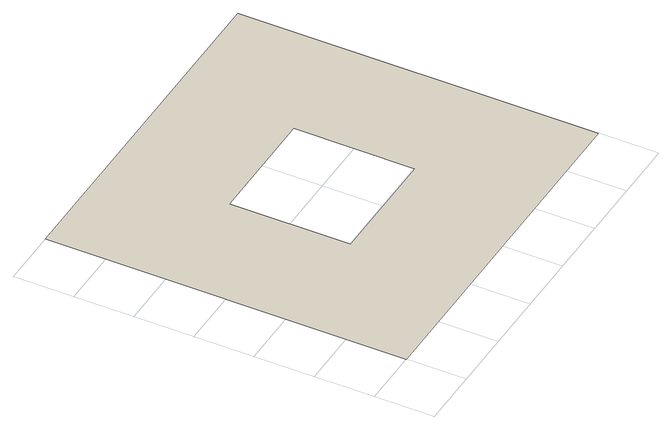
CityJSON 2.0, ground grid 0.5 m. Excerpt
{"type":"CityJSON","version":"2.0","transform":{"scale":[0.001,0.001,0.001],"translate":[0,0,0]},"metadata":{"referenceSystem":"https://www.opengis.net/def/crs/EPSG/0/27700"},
"CityObjects":{
"building1":{"type":"Building","geometry":[{"type":"MultiSurface","lod":"1","boundaries":[[[0,1,2,3],[4,5,6,7]]]}]}
},
"vertices":[
[3000,0,0],[3000,3000,0],[0,3000,0],[0,0,0],[1000,2000,0],[2000,2000,0],[2000,1000,0],[1000,1000,0]
]}
